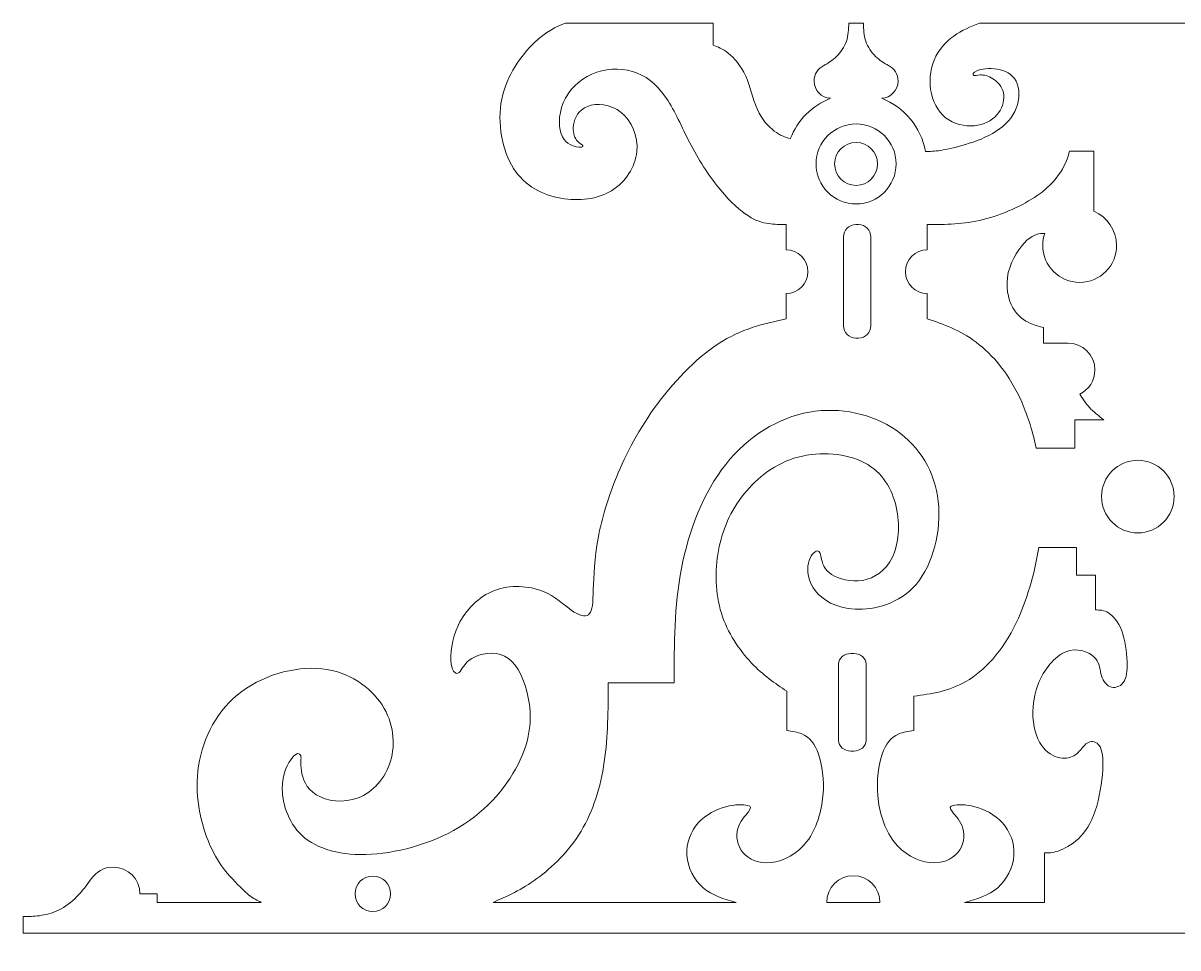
# Model space of a CAD drawing. Header units: millimetres. Extents: x -77 to 114, y -14 to 198.
# Drawn here: x -66.7 to -9.1, y 151.8 to 197.9 of the extents above; entities that cross this region are included whole.
import ezdxf

# ---------------------------------------------------------------- set-up
doc = ezdxf.new("R2010")
doc.units = ezdxf.units.MM
doc.header["$MEASUREMENT"] = 0
doc.layers.add('Default', color=7, linetype='Continuous')

msp = doc.modelspace()

# ---------------------------------------------------------------- linework, layer by layer
at = {"layer": 'Default', "lineweight": 9}
for centre, major_axis, ratio in [((-25.158, 190.88), (1.995, 0), 0.99995), ((-25.158, 190.88), (1.071, 0), 0.999907), ((-11.12, 174.293), (0, 1.81), 1), ((-49.242, 154.491), (0, 0.887), 1)]:
    msp.add_ellipse(centre, major_axis=major_axis, ratio=ratio, dxfattribs=at)
for points, knots in [([(-66.669, 152.534), (-66.669, 152.534), (-7.814, 152.534), (-7.814, 152.534), (-7.814, 152.534), (-7.814, 152.534), (-7.814, 197.899), (-7.814, 197.899), (-7.814, 197.899), (-7.814, 197.899), (-19.003, 197.899), (-19.003, 197.899)], [0, 0, 0, 0, 0.25, 0.25, 0.25, 0.25, 0.5, 0.5, 0.5, 0.5, 1, 1, 1, 1]), ([(-39.64, 197.899), (-40.12, 197.702), (-40.6, 197.505), (-41.213, 196.905), (-41.213, 196.905), (-41.826, 196.305), (-42.571, 195.301), (-42.814, 194.113), (-42.814, 194.113), (-43.057, 192.924), (-42.799, 191.551), (-42.226, 190.652), (-42.226, 190.652), (-41.653, 189.753), (-40.767, 189.328), (-39.865, 189.168), (-39.865, 189.168), (-38.963, 189.008), (-38.045, 189.113), (-37.344, 189.544), (-37.344, 189.544), (-36.642, 189.975), (-36.155, 190.732), (-36.081, 191.496), (-36.081, 191.496), (-36.007, 192.259), (-36.346, 193.029), (-36.866, 193.445), (-36.866, 193.445), (-37.386, 193.86), (-38.089, 193.922), (-38.538, 193.749), (-38.538, 193.749), (-38.987, 193.577), (-39.184, 193.171), (-39.24, 192.835), (-39.24, 192.835), (-39.295, 192.5), (-39.209, 192.235), (-39.083, 192.068), (-39.083, 192.068), (-38.956, 191.902), (-38.79, 191.834), (-38.769, 191.779), (-38.769, 191.779), (-38.747, 191.724), (-38.87, 191.681), (-39.11, 191.733), (-39.11, 191.733), (-39.351, 191.785), (-39.708, 191.933), (-39.862, 192.376), (-39.862, 192.376), (-40.016, 192.82), (-39.966, 193.558), (-39.646, 194.159), (-39.646, 194.159), (-39.326, 194.759), (-38.735, 195.221), (-38.076, 195.446), (-38.076, 195.446), (-37.417, 195.67), (-36.691, 195.658), (-36.072, 195.409), (-36.072, 195.409), (-35.453, 195.159), (-34.942, 194.673), (-34.526, 194.027), (-34.526, 194.027), (-34.111, 193.38), (-33.79, 192.573), (-33.366, 191.773), (-33.366, 191.773), (-32.941, 190.973), (-32.411, 190.178), (-31.907, 189.569), (-31.907, 189.569), (-31.402, 188.959), (-30.921, 188.534), (-30.527, 188.283), (-30.527, 188.283), (-30.133, 188.031), (-29.825, 187.952), (-29.526, 187.909), (-29.526, 187.909), (-29.228, 187.866), (-28.939, 187.858), (-28.65, 187.851)], [0, 0, 0, 0, 0.043478, 0.043478, 0.043478, 0.043478, 0.086957, 0.086957, 0.086957, 0.086957, 0.130435, 0.130435, 0.130435, 0.130435, 0.173913, 0.173913, 0.173913, 0.173913, 0.217391, 0.217391, 0.217391, 0.217391, 0.26087, 0.26087, 0.26087, 0.26087, 0.304348, 0.304348, 0.304348, 0.304348, 0.347826, 0.347826, 0.347826, 0.347826, 0.391304, 0.391304, 0.391304, 0.391304, 0.434783, 0.434783, 0.434783, 0.434783, 0.478261, 0.478261, 0.478261, 0.478261, 0.521739, 0.521739, 0.521739, 0.521739, 0.565217, 0.565217, 0.565217, 0.565217, 0.608696, 0.608696, 0.608696, 0.608696, 0.652174, 0.652174, 0.652174, 0.652174, 0.695652, 0.695652, 0.695652, 0.695652, 0.73913, 0.73913, 0.73913, 0.73913, 0.782609, 0.782609, 0.782609, 0.782609, 0.826087, 0.826087, 0.826087, 0.826087, 0.869565, 0.869565, 0.869565, 0.869565, 0.913043, 0.913043, 0.913043, 0.913043, 1, 1, 1, 1]), ([(-26.771, 195.779), (-26.551, 195.907), (-26.33, 196.035), (-26.128, 196.234), (-26.128, 196.234), (-25.925, 196.433), (-25.74, 196.704), (-25.643, 196.994), (-25.643, 196.994), (-25.545, 197.283), (-25.534, 197.591), (-25.523, 197.899)], [0, 0, 0, 0, 0.25, 0.25, 0.25, 0.25, 0.5, 0.5, 0.5, 0.5, 1, 1, 1, 1]), ([(-23.545, 195.779), (-23.765, 195.907), (-23.986, 196.035), (-24.188, 196.234), (-24.188, 196.234), (-24.391, 196.433), (-24.575, 196.704), (-24.673, 196.994), (-24.673, 196.994), (-24.771, 197.283), (-24.782, 197.591), (-24.792, 197.899)], [0, 0, 0, 0, 0.25, 0.25, 0.25, 0.25, 0.5, 0.5, 0.5, 0.5, 1, 1, 1, 1]), ([(-19.003, 197.899), (-19.447, 197.722), (-19.89, 197.544), (-20.293, 197.255), (-20.293, 197.255), (-20.697, 196.966), (-21.06, 196.566), (-21.269, 196.058), (-21.269, 196.058), (-21.478, 195.55), (-21.534, 194.934), (-21.408, 194.383), (-21.408, 194.383), (-21.282, 193.832), (-20.974, 193.345), (-20.54, 193.069), (-20.54, 193.069), (-20.106, 192.792), (-19.545, 192.724), (-19.09, 192.807), (-19.09, 192.807), (-18.634, 192.89), (-18.283, 193.124), (-18.062, 193.429), (-18.062, 193.429), (-17.84, 193.734), (-17.747, 194.109), (-17.815, 194.42), (-17.815, 194.42), (-17.883, 194.731), (-18.111, 194.977), (-18.342, 195.125), (-18.342, 195.125), (-18.573, 195.273), (-18.807, 195.322), (-18.976, 195.319), (-18.976, 195.319), (-19.145, 195.316), (-19.25, 195.26), (-19.302, 195.291), (-19.302, 195.291), (-19.355, 195.322), (-19.355, 195.439), (-19.145, 195.525), (-19.145, 195.525), (-18.936, 195.611), (-18.517, 195.667), (-18.126, 195.606), (-18.126, 195.606), (-17.735, 195.544), (-17.372, 195.365), (-17.187, 195.008), (-17.187, 195.008), (-17.002, 194.651), (-16.996, 194.115), (-17.175, 193.654), (-17.175, 193.654), (-17.353, 193.192), (-17.717, 192.804), (-18.181, 192.505), (-18.181, 192.505), (-18.646, 192.207), (-19.213, 191.997), (-19.705, 191.846), (-19.705, 191.846), (-20.198, 191.696), (-20.617, 191.603), (-20.937, 191.555), (-20.937, 191.555), (-21.258, 191.507), (-21.48, 191.502), (-21.703, 191.498)], [0, 0, 0, 0, 0.052632, 0.052632, 0.052632, 0.052632, 0.105263, 0.105263, 0.105263, 0.105263, 0.157895, 0.157895, 0.157895, 0.157895, 0.210526, 0.210526, 0.210526, 0.210526, 0.263158, 0.263158, 0.263158, 0.263158, 0.315789, 0.315789, 0.315789, 0.315789, 0.368421, 0.368421, 0.368421, 0.368421, 0.421053, 0.421053, 0.421053, 0.421053, 0.473684, 0.473684, 0.473684, 0.473684, 0.526316, 0.526316, 0.526316, 0.526316, 0.578947, 0.578947, 0.578947, 0.578947, 0.631579, 0.631579, 0.631579, 0.631579, 0.684211, 0.684211, 0.684211, 0.684211, 0.736842, 0.736842, 0.736842, 0.736842, 0.789474, 0.789474, 0.789474, 0.789474, 0.842105, 0.842105, 0.842105, 0.842105, 0.894737, 0.894737, 0.894737, 0.894737, 1, 1, 1, 1]), ([(-32.285, 196.794), (-32.051, 196.714), (-31.817, 196.633), (-31.527, 196.4), (-31.527, 196.4), (-31.238, 196.166), (-30.893, 195.778), (-30.659, 195.261), (-30.659, 195.261), (-30.425, 194.743), (-30.302, 194.097), (-30.077, 193.595), (-30.077, 193.595), (-29.853, 193.093), (-29.526, 192.736), (-29.236, 192.516), (-29.236, 192.516), (-28.946, 192.296), (-28.693, 192.212), (-28.439, 192.129)], [0, 0, 0, 0, 0.166667, 0.166667, 0.166667, 0.166667, 0.333333, 0.333333, 0.333333, 0.333333, 0.5, 0.5, 0.5, 0.5, 0.666667, 0.666667, 0.666667, 0.666667, 1, 1, 1, 1]), ([(-26.771, 195.779), (-27.055, 195.639), (-27.251, 195.347), (-27.251, 195.008), (-27.251, 195.008), (-27.251, 194.548), (-26.89, 194.173), (-26.436, 194.15)], [0, 0, 0, 0, 0.333333, 0.333333, 0.333333, 0.333333, 1, 1, 1, 1]), ([(-23.545, 195.779), (-23.261, 195.639), (-23.065, 195.347), (-23.065, 195.008), (-23.065, 195.008), (-23.065, 194.548), (-23.427, 194.173), (-23.881, 194.15)], [0, 0, 0, 0, 0.333333, 0.333333, 0.333333, 0.333333, 1, 1, 1, 1]), ([(-21.612, 187.851), (-20.704, 187.858), (-19.796, 187.865), (-18.828, 188.106), (-18.828, 188.106), (-17.859, 188.346), (-16.831, 188.821), (-16.138, 189.298), (-16.138, 189.298), (-15.446, 189.775), (-15.088, 190.255), (-14.876, 190.625), (-14.876, 190.625), (-14.664, 190.994), (-14.596, 191.253), (-14.528, 191.511)], [0, 0, 0, 0, 0.2, 0.2, 0.2, 0.2, 0.4, 0.4, 0.4, 0.4, 0.6, 0.6, 0.6, 0.6, 1, 1, 1, 1]), ([(-14.528, 191.511), (-14.528, 191.511), (-13.309, 191.511), (-13.309, 191.511), (-13.309, 191.511), (-13.309, 191.511), (-13.309, 188.517), (-13.309, 188.517)], [0, 0, 0, 0, 0.333333, 0.333333, 0.333333, 0.333333, 1, 1, 1, 1]), ([(-13.309, 188.517), (-12.642, 188.24), (-12.174, 187.582), (-12.174, 186.815), (-12.174, 186.815), (-12.174, 185.798), (-12.998, 184.973), (-14.016, 184.973), (-14.016, 184.973), (-15.033, 184.973), (-15.858, 185.798), (-15.858, 186.815), (-15.858, 186.815), (-15.858, 187.025), (-15.823, 187.227), (-15.758, 187.415)], [0, 0, 0, 0, 0.2, 0.2, 0.2, 0.2, 0.4, 0.4, 0.4, 0.4, 0.6, 0.6, 0.6, 0.6, 1, 1, 1, 1]), ([(-25.172, 187.851), (-25.172, 187.851), (-25.034, 187.851), (-25.034, 187.851), (-25.034, 187.851), (-24.696, 187.851), (-24.42, 187.575), (-24.42, 187.237), (-24.42, 187.237), (-24.42, 187.237), (-24.42, 182.813), (-24.42, 182.813), (-24.42, 182.813), (-24.42, 182.474), (-24.696, 182.199), (-25.034, 182.199), (-25.034, 182.199), (-25.034, 182.199), (-25.172, 182.199), (-25.172, 182.199), (-25.172, 182.199), (-25.511, 182.199), (-25.787, 182.474), (-25.787, 182.813), (-25.787, 182.813), (-25.787, 182.813), (-25.787, 187.237), (-25.787, 187.237), (-25.787, 187.237), (-25.787, 187.575), (-25.511, 187.851), (-25.172, 187.851)], [0, 0, 0, 0, 0.111111, 0.111111, 0.111111, 0.111111, 0.222222, 0.222222, 0.222222, 0.222222, 0.333333, 0.333333, 0.333333, 0.333333, 0.444444, 0.444444, 0.444444, 0.444444, 0.555556, 0.555556, 0.555556, 0.555556, 0.666667, 0.666667, 0.666667, 0.666667, 0.777778, 0.777778, 0.777778, 0.777778, 1, 1, 1, 1]), ([(-15.758, 187.415), (-16.026, 187.41), (-16.3, 187.378), (-16.626, 187.088), (-16.626, 187.088), (-16.991, 186.764), (-17.422, 186.118), (-17.573, 185.462), (-17.573, 185.462), (-17.724, 184.806), (-17.595, 184.141), (-17.351, 183.704), (-17.351, 183.704), (-17.108, 183.267), (-16.751, 183.057), (-16.471, 182.931), (-16.471, 182.931), (-16.208, 182.813), (-16.012, 182.767), (-15.821, 182.727)], [0, 0, 0, 0, 0.166667, 0.166667, 0.166667, 0.166667, 0.333333, 0.333333, 0.333333, 0.333333, 0.5, 0.5, 0.5, 0.5, 0.666667, 0.666667, 0.666667, 0.666667, 1, 1, 1, 1]), ([(-28.65, 186.595), (-28.048, 186.595), (-27.56, 186.107), (-27.56, 185.505), (-27.56, 185.505), (-27.56, 184.903), (-28.048, 184.415), (-28.65, 184.415)], [0, 0, 0, 0, 0.333333, 0.333333, 0.333333, 0.333333, 1, 1, 1, 1]), ([(-21.612, 184.415), (-22.214, 184.415), (-22.702, 184.903), (-22.702, 185.505), (-22.702, 185.505), (-22.702, 186.107), (-22.214, 186.595), (-21.612, 186.595)], [0, 0, 0, 0, 0.333333, 0.333333, 0.333333, 0.333333, 1, 1, 1, 1]), ([(-28.65, 183.159), (-29.769, 182.907), (-30.888, 182.655), (-32.026, 181.913), (-32.026, 181.913), (-33.164, 181.171), (-34.322, 179.94), (-35.215, 178.696), (-35.215, 178.696), (-36.108, 177.452), (-36.736, 176.196), (-37.191, 175.039), (-37.191, 175.039), (-37.647, 173.881), (-37.93, 172.822), (-38.078, 171.856), (-38.078, 171.856), (-38.225, 170.889), (-38.238, 170.015), (-38.263, 169.424), (-38.263, 169.424), (-38.287, 168.833), (-38.324, 168.525), (-38.496, 168.407), (-38.496, 168.407), (-38.669, 168.29), (-38.977, 168.365), (-39.34, 168.623), (-39.34, 168.623), (-39.703, 168.882), (-40.122, 169.325), (-40.793, 169.583), (-40.793, 169.583), (-41.464, 169.842), (-42.388, 169.916), (-43.176, 169.615), (-43.176, 169.615), (-43.964, 169.313), (-44.617, 168.635), (-44.974, 167.909), (-44.974, 167.909), (-45.331, 167.182), (-45.393, 166.407), (-45.331, 165.963), (-45.331, 165.963), (-45.27, 165.52), (-45.084, 165.409), (-44.943, 165.526), (-44.943, 165.526), (-44.801, 165.643), (-44.703, 165.988), (-44.303, 166.228), (-44.303, 166.228), (-43.903, 166.468), (-43.2, 166.604), (-42.671, 166.339), (-42.671, 166.339), (-42.142, 166.074), (-41.784, 165.409), (-41.569, 164.584), (-41.569, 164.584), (-41.354, 163.759), (-41.279, 162.774), (-41.71, 161.61), (-41.71, 161.61), (-42.141, 160.447), (-43.077, 159.104), (-44.419, 158.15), (-44.419, 158.15), (-45.762, 157.196), (-47.511, 156.629), (-49.025, 156.487), (-49.025, 156.487), (-50.54, 156.346), (-51.82, 156.629), (-52.621, 157.275), (-52.621, 157.275), (-53.421, 157.922), (-53.742, 158.932), (-53.754, 159.707), (-53.754, 159.707), (-53.766, 160.483), (-53.471, 161.025), (-53.249, 161.284), (-53.249, 161.284), (-53.027, 161.542), (-52.879, 161.518), (-52.836, 161.382), (-52.836, 161.382), (-52.793, 161.247), (-52.855, 161.001), (-52.8, 160.625), (-52.8, 160.625), (-52.744, 160.249), (-52.572, 159.745), (-52.061, 159.431), (-52.061, 159.431), (-51.55, 159.117), (-50.7, 158.993), (-49.967, 159.277), (-49.967, 159.277), (-49.235, 159.56), (-48.619, 160.249), (-48.36, 161.111), (-48.36, 161.111), (-48.101, 161.973), (-48.2, 163.008), (-48.779, 163.907), (-48.779, 163.907), (-49.357, 164.806), (-50.417, 165.569), (-51.784, 165.711), (-51.784, 165.711), (-53.151, 165.853), (-54.825, 165.372), (-55.989, 164.412), (-55.989, 164.412), (-57.152, 163.451), (-57.805, 162.01), (-57.959, 160.619), (-57.959, 160.619), (-58.113, 159.227), (-57.768, 157.885), (-57.381, 156.974), (-57.381, 156.974), (-56.993, 156.063), (-56.561, 155.582), (-56.222, 155.218), (-56.222, 155.218), (-55.882, 154.854), (-55.634, 154.606), (-55.412, 154.434), (-55.412, 154.434), (-55.191, 154.261), (-54.996, 154.164), (-54.801, 154.068)], [0, 0, 0, 0, 0.028571, 0.028571, 0.028571, 0.028571, 0.057143, 0.057143, 0.057143, 0.057143, 0.085714, 0.085714, 0.085714, 0.085714, 0.114286, 0.114286, 0.114286, 0.114286, 0.142857, 0.142857, 0.142857, 0.142857, 0.171429, 0.171429, 0.171429, 0.171429, 0.2, 0.2, 0.2, 0.2, 0.228571, 0.228571, 0.228571, 0.228571, 0.257143, 0.257143, 0.257143, 0.257143, 0.285714, 0.285714, 0.285714, 0.285714, 0.314286, 0.314286, 0.314286, 0.314286, 0.342857, 0.342857, 0.342857, 0.342857, 0.371429, 0.371429, 0.371429, 0.371429, 0.4, 0.4, 0.4, 0.4, 0.428571, 0.428571, 0.428571, 0.428571, 0.457143, 0.457143, 0.457143, 0.457143, 0.485714, 0.485714, 0.485714, 0.485714, 0.514286, 0.514286, 0.514286, 0.514286, 0.542857, 0.542857, 0.542857, 0.542857, 0.571429, 0.571429, 0.571429, 0.571429, 0.6, 0.6, 0.6, 0.6, 0.628571, 0.628571, 0.628571, 0.628571, 0.657143, 0.657143, 0.657143, 0.657143, 0.685714, 0.685714, 0.685714, 0.685714, 0.714286, 0.714286, 0.714286, 0.714286, 0.742857, 0.742857, 0.742857, 0.742857, 0.771429, 0.771429, 0.771429, 0.771429, 0.8, 0.8, 0.8, 0.8, 0.828571, 0.828571, 0.828571, 0.828571, 0.857143, 0.857143, 0.857143, 0.857143, 0.885714, 0.885714, 0.885714, 0.885714, 0.914286, 0.914286, 0.914286, 0.914286, 0.942857, 0.942857, 0.942857, 0.942857, 1, 1, 1, 1]), ([(-16.178, 176.708), (-16.353, 177.534), (-16.597, 178.299), (-16.885, 178.961), (-16.885, 178.961), (-17.512, 180.408), (-18.35, 181.369), (-19.173, 181.987), (-19.173, 181.987), (-19.996, 182.605), (-20.804, 182.882), (-21.612, 183.159)], [0, 0, 0, 0, 0.25, 0.25, 0.25, 0.25, 0.5, 0.5, 0.5, 0.5, 1, 1, 1, 1]), ([(-14.006, 179.403), (-13.562, 179.622), (-13.257, 180.079), (-13.257, 180.607), (-13.257, 180.607), (-13.257, 181.349), (-13.857, 181.95), (-14.626, 181.949)], [0, 0, 0, 0, 0.333333, 0.333333, 0.333333, 0.333333, 1, 1, 1, 1]), ([(-14.006, 179.403), (-13.867, 179.178), (-13.728, 178.952), (-13.53, 178.739), (-13.53, 178.739), (-13.331, 178.525), (-13.072, 178.322), (-12.814, 178.12)], [0, 0, 0, 0, 0.333333, 0.333333, 0.333333, 0.333333, 1, 1, 1, 1]), ([(-34.223, 165.003), (-34.223, 166.912), (-34.223, 168.82), (-33.86, 170.717), (-33.86, 170.717), (-33.497, 172.613), (-32.77, 174.497), (-31.656, 175.901), (-31.656, 175.901), (-30.542, 177.305), (-29.039, 178.228), (-27.487, 178.505), (-27.487, 178.505), (-25.936, 178.782), (-24.335, 178.413), (-23.159, 177.6), (-23.159, 177.6), (-21.983, 176.788), (-21.232, 175.531), (-21.065, 174.066), (-21.065, 174.066), (-20.899, 172.601), (-21.318, 170.926), (-22.155, 169.935), (-22.155, 169.935), (-22.993, 168.943), (-24.249, 168.635), (-25.209, 168.685), (-25.209, 168.685), (-26.17, 168.734), (-26.835, 169.141), (-27.198, 169.608), (-27.198, 169.608), (-27.561, 170.076), (-27.623, 170.606), (-27.537, 170.981), (-27.537, 170.981), (-27.451, 171.357), (-27.217, 171.579), (-27.087, 171.591), (-27.087, 171.591), (-26.958, 171.604), (-26.933, 171.406), (-26.878, 171.166), (-26.878, 171.166), (-26.822, 170.926), (-26.736, 170.643), (-26.385, 170.415), (-26.385, 170.415), (-26.034, 170.187), (-25.418, 170.015), (-24.828, 170.119), (-24.828, 170.119), (-24.237, 170.224), (-23.67, 170.606), (-23.35, 171.271), (-23.35, 171.271), (-23.03, 171.936), (-22.956, 172.884), (-23.159, 173.777), (-23.159, 173.777), (-23.362, 174.669), (-23.843, 175.507), (-24.735, 175.981), (-24.735, 175.981), (-25.628, 176.455), (-26.933, 176.566), (-28.048, 176.264), (-28.048, 176.264), (-29.162, 175.963), (-30.086, 175.248), (-30.751, 174.417), (-30.751, 174.417), (-31.416, 173.586), (-31.822, 172.638), (-32.013, 171.609), (-32.013, 171.609), (-32.204, 170.581), (-32.179, 169.473), (-31.871, 168.488), (-31.871, 168.488), (-31.564, 167.503), (-30.972, 166.64), (-30.381, 166.013), (-30.381, 166.013), (-29.79, 165.385), (-29.199, 164.99), (-28.608, 164.596)], [0, 0, 0, 0, 0.043478, 0.043478, 0.043478, 0.043478, 0.086957, 0.086957, 0.086957, 0.086957, 0.130435, 0.130435, 0.130435, 0.130435, 0.173913, 0.173913, 0.173913, 0.173913, 0.217391, 0.217391, 0.217391, 0.217391, 0.26087, 0.26087, 0.26087, 0.26087, 0.304348, 0.304348, 0.304348, 0.304348, 0.347826, 0.347826, 0.347826, 0.347826, 0.391304, 0.391304, 0.391304, 0.391304, 0.434783, 0.434783, 0.434783, 0.434783, 0.478261, 0.478261, 0.478261, 0.478261, 0.521739, 0.521739, 0.521739, 0.521739, 0.565217, 0.565217, 0.565217, 0.565217, 0.608696, 0.608696, 0.608696, 0.608696, 0.652174, 0.652174, 0.652174, 0.652174, 0.695652, 0.695652, 0.695652, 0.695652, 0.73913, 0.73913, 0.73913, 0.73913, 0.782609, 0.782609, 0.782609, 0.782609, 0.826087, 0.826087, 0.826087, 0.826087, 0.869565, 0.869565, 0.869565, 0.869565, 0.913043, 0.913043, 0.913043, 0.913043, 1, 1, 1, 1]), ([(-16.178, 176.708), (-16.178, 176.708), (-14.251, 176.708), (-14.251, 176.708), (-14.251, 176.708), (-14.251, 176.708), (-14.251, 178.12), (-14.251, 178.12)], [0, 0, 0, 0, 0.333333, 0.333333, 0.333333, 0.333333, 1, 1, 1, 1]), ([(-22.278, 164.346), (-21.408, 164.456), (-20.539, 164.59), (-19.686, 165.08), (-19.686, 165.08), (-18.769, 165.606), (-17.87, 166.542), (-17.162, 168.038), (-17.162, 168.038), (-16.67, 169.078), (-16.269, 170.389), (-16.055, 171.762)], [0, 0, 0, 0, 0.25, 0.25, 0.25, 0.25, 0.5, 0.5, 0.5, 0.5, 1, 1, 1, 1]), ([(-16.055, 171.762), (-16.055, 171.762), (-14.178, 171.762), (-14.178, 171.762), (-14.178, 171.762), (-14.178, 171.762), (-14.178, 170.38), (-14.178, 170.38), (-14.178, 170.38), (-14.178, 170.38), (-13.236, 170.38), (-13.236, 170.38), (-13.236, 170.38), (-13.236, 170.38), (-13.236, 168.644), (-13.236, 168.644)], [0, 0, 0, 0, 0.2, 0.2, 0.2, 0.2, 0.4, 0.4, 0.4, 0.4, 0.6, 0.6, 0.6, 0.6, 1, 1, 1, 1]), ([(-13.236, 168.644), (-13.026, 168.644), (-12.817, 168.644), (-12.583, 168.496), (-12.583, 168.496), (-12.349, 168.348), (-12.09, 168.053), (-11.921, 167.606), (-11.921, 167.606), (-11.752, 167.16), (-11.671, 166.562), (-11.653, 166.082), (-11.653, 166.082), (-11.635, 165.602), (-11.678, 165.239), (-11.844, 165.02), (-11.844, 165.02), (-12.01, 164.802), (-12.3, 164.728), (-12.518, 164.823), (-12.518, 164.823), (-12.737, 164.919), (-12.885, 165.183), (-12.955, 165.466), (-12.955, 165.466), (-13.026, 165.75), (-13.02, 166.052), (-13.303, 166.31), (-13.303, 166.31), (-13.586, 166.569), (-14.159, 166.784), (-14.713, 166.56), (-14.713, 166.56), (-15.267, 166.335), (-15.803, 165.67), (-16.086, 164.943), (-16.086, 164.943), (-16.37, 164.217), (-16.4, 163.428), (-16.286, 162.825), (-16.286, 162.825), (-16.172, 162.222), (-15.914, 161.803), (-15.609, 161.554), (-15.609, 161.554), (-15.305, 161.304), (-14.953, 161.224), (-14.676, 161.255), (-14.676, 161.255), (-14.399, 161.286), (-14.196, 161.428), (-14.036, 161.597), (-14.036, 161.597), (-13.876, 161.766), (-13.759, 161.963), (-13.584, 162.043), (-13.584, 162.043), (-13.408, 162.123), (-13.174, 162.086), (-13.029, 161.871), (-13.029, 161.871), (-12.885, 161.655), (-12.829, 161.261), (-12.866, 160.661), (-12.866, 160.661), (-12.903, 160.061), (-13.032, 159.254), (-13.241, 158.629), (-13.241, 158.629), (-13.451, 158.004), (-13.74, 157.561), (-14.079, 157.241), (-14.079, 157.241), (-14.418, 156.921), (-14.806, 156.723), (-15.095, 156.627), (-15.095, 156.627), (-15.384, 156.53), (-15.574, 156.534), (-15.764, 156.538)], [0, 0, 0, 0, 0.047619, 0.047619, 0.047619, 0.047619, 0.095238, 0.095238, 0.095238, 0.095238, 0.142857, 0.142857, 0.142857, 0.142857, 0.190476, 0.190476, 0.190476, 0.190476, 0.238095, 0.238095, 0.238095, 0.238095, 0.285714, 0.285714, 0.285714, 0.285714, 0.333333, 0.333333, 0.333333, 0.333333, 0.380952, 0.380952, 0.380952, 0.380952, 0.428571, 0.428571, 0.428571, 0.428571, 0.47619, 0.47619, 0.47619, 0.47619, 0.52381, 0.52381, 0.52381, 0.52381, 0.571429, 0.571429, 0.571429, 0.571429, 0.619048, 0.619048, 0.619048, 0.619048, 0.666667, 0.666667, 0.666667, 0.666667, 0.714286, 0.714286, 0.714286, 0.714286, 0.761905, 0.761905, 0.761905, 0.761905, 0.809524, 0.809524, 0.809524, 0.809524, 0.857143, 0.857143, 0.857143, 0.857143, 0.904762, 0.904762, 0.904762, 0.904762, 1, 1, 1, 1]), ([(-25.413, 166.474), (-25.413, 166.474), (-25.275, 166.474), (-25.275, 166.474), (-25.275, 166.474), (-24.936, 166.474), (-24.661, 166.236), (-24.661, 165.945), (-24.661, 165.945), (-24.661, 165.945), (-24.661, 162.135), (-24.661, 162.135), (-24.661, 162.135), (-24.661, 161.844), (-24.936, 161.606), (-25.275, 161.606), (-25.275, 161.606), (-25.275, 161.606), (-25.413, 161.606), (-25.413, 161.606), (-25.413, 161.606), (-25.751, 161.606), (-26.027, 161.844), (-26.027, 162.135), (-26.027, 162.135), (-26.027, 162.135), (-26.027, 165.945), (-26.027, 165.945), (-26.027, 165.945), (-26.027, 166.236), (-25.751, 166.474), (-25.413, 166.474)], [0, 0, 0, 0, 0.111111, 0.111111, 0.111111, 0.111111, 0.222222, 0.222222, 0.222222, 0.222222, 0.333333, 0.333333, 0.333333, 0.333333, 0.444444, 0.444444, 0.444444, 0.444444, 0.555556, 0.555556, 0.555556, 0.555556, 0.666667, 0.666667, 0.666667, 0.666667, 0.777778, 0.777778, 0.777778, 0.777778, 1, 1, 1, 1]), ([(-37.511, 165.003), (-37.515, 163.671), (-37.519, 162.339), (-37.706, 161.077), (-37.706, 161.077), (-37.893, 159.814), (-38.262, 158.619), (-38.862, 157.618), (-38.862, 157.618), (-39.462, 156.618), (-40.294, 155.811), (-41.063, 155.252), (-41.063, 155.252), (-41.833, 154.692), (-42.542, 154.38), (-43.249, 154.068)], [0, 0, 0, 0, 0.2, 0.2, 0.2, 0.2, 0.4, 0.4, 0.4, 0.4, 0.6, 0.6, 0.6, 0.6, 1, 1, 1, 1]), ([(-31.132, 154.068), (-31.73, 154.235), (-32.328, 154.402), (-32.784, 154.796), (-32.784, 154.796), (-33.24, 155.191), (-33.554, 155.812), (-33.594, 156.416), (-33.594, 156.416), (-33.634, 157.019), (-33.4, 157.604), (-33.021, 158.026), (-33.021, 158.026), (-32.643, 158.448), (-32.119, 158.706), (-31.652, 158.833), (-31.652, 158.833), (-31.184, 158.959), (-30.771, 158.953), (-30.571, 158.903), (-30.571, 158.903), (-30.371, 158.854), (-30.383, 158.762), (-30.528, 158.577), (-30.528, 158.577), (-30.672, 158.392), (-30.95, 158.115), (-31.054, 157.743), (-31.054, 157.743), (-31.159, 157.37), (-31.091, 156.902), (-30.798, 156.554), (-30.798, 156.554), (-30.506, 156.207), (-29.989, 155.979), (-29.383, 156.05), (-29.383, 156.05), (-28.776, 156.12), (-28.08, 156.49), (-27.606, 157.105), (-27.606, 157.105), (-27.132, 157.721), (-26.879, 158.583), (-26.809, 159.384), (-26.809, 159.384), (-26.738, 160.184), (-26.849, 160.923), (-27.027, 161.449), (-27.027, 161.449), (-27.206, 161.976), (-27.452, 162.29), (-27.859, 162.462), (-27.859, 162.462), (-28.072, 162.553), (-28.33, 162.605), (-28.608, 162.637)], [0, 0, 0, 0, 0.066667, 0.066667, 0.066667, 0.066667, 0.133333, 0.133333, 0.133333, 0.133333, 0.2, 0.2, 0.2, 0.2, 0.266667, 0.266667, 0.266667, 0.266667, 0.333333, 0.333333, 0.333333, 0.333333, 0.4, 0.4, 0.4, 0.4, 0.466667, 0.466667, 0.466667, 0.466667, 0.533333, 0.533333, 0.533333, 0.533333, 0.6, 0.6, 0.6, 0.6, 0.666667, 0.666667, 0.666667, 0.666667, 0.733333, 0.733333, 0.733333, 0.733333, 0.8, 0.8, 0.8, 0.8, 0.866667, 0.866667, 0.866667, 0.866667, 1, 1, 1, 1]), ([(-19.754, 154.068), (-19.156, 154.235), (-18.558, 154.402), (-18.102, 154.796), (-18.102, 154.796), (-17.646, 155.191), (-17.332, 155.812), (-17.292, 156.416), (-17.292, 156.416), (-17.252, 157.019), (-17.486, 157.604), (-17.864, 158.026), (-17.864, 158.026), (-18.243, 158.448), (-18.766, 158.706), (-19.234, 158.833), (-19.234, 158.833), (-19.702, 158.959), (-20.115, 158.953), (-20.315, 158.903), (-20.315, 158.903), (-20.515, 158.854), (-20.503, 158.762), (-20.358, 158.577), (-20.358, 158.577), (-20.213, 158.392), (-19.936, 158.115), (-19.831, 157.743), (-19.831, 157.743), (-19.727, 157.37), (-19.795, 156.902), (-20.087, 156.554), (-20.087, 156.554), (-20.38, 156.207), (-20.897, 155.979), (-21.503, 156.05), (-21.503, 156.05), (-22.11, 156.12), (-22.806, 156.49), (-23.28, 157.105), (-23.28, 157.105), (-23.754, 157.721), (-24.006, 158.583), (-24.077, 159.384), (-24.077, 159.384), (-24.148, 160.184), (-24.037, 160.923), (-23.859, 161.449), (-23.859, 161.449), (-23.68, 161.976), (-23.434, 162.29), (-23.027, 162.462), (-23.027, 162.462), (-22.814, 162.553), (-22.556, 162.605), (-22.278, 162.637)], [0, 0, 0, 0, 0.066667, 0.066667, 0.066667, 0.066667, 0.133333, 0.133333, 0.133333, 0.133333, 0.2, 0.2, 0.2, 0.2, 0.266667, 0.266667, 0.266667, 0.266667, 0.333333, 0.333333, 0.333333, 0.333333, 0.4, 0.4, 0.4, 0.4, 0.466667, 0.466667, 0.466667, 0.466667, 0.533333, 0.533333, 0.533333, 0.533333, 0.6, 0.6, 0.6, 0.6, 0.666667, 0.666667, 0.666667, 0.666667, 0.733333, 0.733333, 0.733333, 0.733333, 0.8, 0.8, 0.8, 0.8, 0.866667, 0.866667, 0.866667, 0.866667, 1, 1, 1, 1]), ([(-19.754, 154.068), (-19.754, 154.068), (-15.764, 154.068), (-15.764, 154.068), (-15.764, 154.068), (-15.764, 154.068), (-15.764, 156.538), (-15.764, 156.538)], [0, 0, 0, 0, 0.333333, 0.333333, 0.333333, 0.333333, 1, 1, 1, 1]), ([(-60.845, 154.493), (-60.845, 155.228), (-61.441, 155.823), (-62.175, 155.823), (-62.175, 155.823), (-62.633, 155.823), (-63.038, 155.591), (-63.277, 155.238)], [0, 0, 0, 0, 0.333333, 0.333333, 0.333333, 0.333333, 1, 1, 1, 1]), ([(-23.97, 154.068), (-23.97, 154.799), (-24.563, 155.392), (-25.295, 155.392), (-25.295, 155.392), (-26.027, 155.392), (-26.62, 154.799), (-26.62, 154.068)], [0, 0, 0, 0, 0.333333, 0.333333, 0.333333, 0.333333, 1, 1, 1, 1]), ([(-66.669, 153.356), (-66.404, 153.36), (-66.139, 153.363), (-65.844, 153.404), (-65.844, 153.404), (-65.548, 153.446), (-65.222, 153.526), (-64.899, 153.684), (-64.899, 153.684), (-64.576, 153.843), (-64.255, 154.08), (-63.985, 154.352), (-63.985, 154.352), (-63.716, 154.624), (-63.496, 154.931), (-63.277, 155.238)], [0, 0, 0, 0, 0.2, 0.2, 0.2, 0.2, 0.4, 0.4, 0.4, 0.4, 0.6, 0.6, 0.6, 0.6, 1, 1, 1, 1]), ([(1.513, 154.167), (1.513, 154.167), (1.513, 151.913), (1.513, 151.913), (1.513, 151.913), (0.934, 151.889), (0.355, 151.864), (-0.692, 151.464), (-0.692, 151.464), (-1.739, 151.063), (-3.253, 150.288), (-4.528, 149.309), (-4.528, 149.309), (-5.802, 148.33), (-6.837, 147.148), (-7.797, 145.676), (-7.797, 145.676), (-8.757, 144.205), (-9.644, 142.444), (-10.482, 140.861), (-10.482, 140.861), (-11.319, 139.279), (-12.107, 137.875), (-13.067, 136.797), (-13.067, 136.797), (-14.028, 135.72), (-15.161, 134.969), (-16.155, 134.526), (-16.155, 134.526), (-16.393, 134.42), (-16.623, 134.331), (-16.85, 134.258), (-16.85, 134.258), (-16.85, 134.258), (-16.85, 135.585), (-16.85, 135.585), (-16.85, 135.585), (-16.85, 135.585), (-17.677, 135.585), (-17.677, 135.585), (-17.677, 135.585), (-17.677, 135.585), (-17.677, 136.508), (-17.677, 136.508), (-17.677, 136.508), (-17.044, 136.698), (-16.428, 137.035), (-15.9, 137.672), (-15.9, 137.672), (-15.272, 138.429), (-14.767, 139.611), (-14.822, 140.849), (-14.822, 140.849), (-14.878, 142.086), (-15.494, 143.38), (-16.26, 144.186), (-16.26, 144.186), (-17.027, 144.993), (-17.945, 145.313), (-18.635, 145.436), (-18.635, 145.436), (-19.324, 145.559), (-19.786, 145.485), (-20.016, 145.485), (-20.016, 145.485), (-20.247, 145.485), (-20.247, 145.559), (-20.093, 145.614), (-20.093, 145.614), (-19.939, 145.67), (-19.631, 145.707), (-19.206, 145.793), (-19.206, 145.793), (-18.781, 145.879), (-18.239, 146.015), (-17.901, 146.286), (-17.901, 146.286), (-17.562, 146.556), (-17.427, 146.963), (-17.458, 147.301), (-17.458, 147.301), (-17.488, 147.64), (-17.686, 147.911), (-17.778, 148.108), (-17.778, 148.108), (-17.87, 148.305), (-17.858, 148.428), (-17.686, 148.631), (-17.686, 148.631), (-17.513, 148.835), (-17.181, 149.118), (-17.199, 149.573), (-17.199, 149.573), (-17.217, 150.029), (-17.587, 150.657), (-18.104, 150.971), (-18.104, 150.971), (-18.621, 151.285), (-19.286, 151.285), (-19.612, 151.205), (-19.612, 151.205), (-19.939, 151.125), (-19.927, 150.965), (-19.816, 150.7), (-19.816, 150.7), (-19.705, 150.435), (-19.495, 150.066), (-19.452, 149.647), (-19.452, 149.647), (-19.409, 149.229), (-19.533, 148.761), (-19.951, 148.428), (-19.951, 148.428), (-20.37, 148.096), (-21.084, 147.899), (-21.841, 147.757), (-21.841, 147.757), (-22.599, 147.616), (-23.399, 147.529), (-23.996, 147.283), (-23.996, 147.283), (-24.594, 147.037), (-24.988, 146.63), (-25.166, 146.249), (-25.166, 146.249), (-25.345, 145.867), (-25.308, 145.51), (-25.382, 145.257), (-25.382, 145.257), (-25.456, 145.005), (-25.641, 144.857), (-26.041, 144.556), (-26.041, 144.556), (-26.441, 144.254), (-27.057, 143.798), (-27.642, 143.059), (-27.642, 143.059), (-28.226, 142.32), (-28.781, 141.298), (-29.063, 140.036), (-29.063, 140.036), (-29.304, 138.964), (-29.349, 137.72), (-29.162, 136.495), (-29.162, 136.495), (-29.162, 136.495), (-31.719, 136.495), (-31.719, 136.495), (-31.719, 136.495), (-31.719, 136.495), (-31.719, 137.862), (-31.719, 137.862), (-31.719, 137.862), (-31.719, 137.862), (-32.669, 137.862), (-32.669, 137.862)], [0, 0, 0, 0, 0.025, 0.025, 0.025, 0.025, 0.05, 0.05, 0.05, 0.05, 0.075, 0.075, 0.075, 0.075, 0.1, 0.1, 0.1, 0.1, 0.125, 0.125, 0.125, 0.125, 0.15, 0.15, 0.15, 0.15, 0.175, 0.175, 0.175, 0.175, 0.2, 0.2, 0.2, 0.2, 0.225, 0.225, 0.225, 0.225, 0.25, 0.25, 0.25, 0.25, 0.275, 0.275, 0.275, 0.275, 0.3, 0.3, 0.3, 0.3, 0.325, 0.325, 0.325, 0.325, 0.35, 0.35, 0.35, 0.35, 0.375, 0.375, 0.375, 0.375, 0.4, 0.4, 0.4, 0.4, 0.425, 0.425, 0.425, 0.425, 0.45, 0.45, 0.45, 0.45, 0.475, 0.475, 0.475, 0.475, 0.5, 0.5, 0.5, 0.5, 0.525, 0.525, 0.525, 0.525, 0.55, 0.55, 0.55, 0.55, 0.575, 0.575, 0.575, 0.575, 0.6, 0.6, 0.6, 0.6, 0.625, 0.625, 0.625, 0.625, 0.65, 0.65, 0.65, 0.65, 0.675, 0.675, 0.675, 0.675, 0.7, 0.7, 0.7, 0.7, 0.725, 0.725, 0.725, 0.725, 0.75, 0.75, 0.75, 0.75, 0.775, 0.775, 0.775, 0.775, 0.8, 0.8, 0.8, 0.8, 0.825, 0.825, 0.825, 0.825, 0.85, 0.85, 0.85, 0.85, 0.875, 0.875, 0.875, 0.875, 0.9, 0.9, 0.9, 0.9, 0.925, 0.925, 0.925, 0.925, 0.95, 0.95, 0.95, 0.95, 1, 1, 1, 1])]:
    msp.add_open_spline(points, degree=3, knots=knots, dxfattribs=at)
for points in [[(-32.285, 197.899), (-32.285, 197.899), (-39.64, 197.899), (-39.64, 197.899)], [(-32.285, 197.899), (-32.285, 197.899), (-32.285, 196.794), (-32.285, 196.794)], [(-24.792, 197.899), (-24.792, 197.899), (-25.523, 197.899), (-25.523, 197.899)], [(-28.439, 192.129), (-28.088, 193.053), (-27.356, 193.791), (-26.436, 194.15)], [(-23.881, 194.15), (-22.76, 193.712), (-21.919, 192.713), (-21.703, 191.498)], [(-28.65, 187.851), (-28.65, 187.851), (-28.65, 186.595), (-28.65, 186.595)], [(-21.612, 187.851), (-21.612, 187.851), (-21.612, 186.595), (-21.612, 186.595)], [(-28.65, 184.415), (-28.65, 184.415), (-28.65, 183.159), (-28.65, 183.159)], [(-21.612, 184.415), (-21.612, 184.415), (-21.612, 183.159), (-21.612, 183.159)], [(-15.821, 182.726), (-15.821, 182.726), (-15.821, 181.949), (-15.821, 181.949)], [(-14.599, 181.949), (-14.599, 181.949), (-15.821, 181.949), (-15.821, 181.949)], [(-14.251, 178.12), (-14.251, 178.12), (-12.814, 178.12), (-12.814, 178.12)], [(-37.511, 165.003), (-37.511, 165.003), (-34.223, 165.003), (-34.223, 165.003)], [(-28.608, 164.596), (-28.608, 164.596), (-28.608, 162.637), (-28.608, 162.637)], [(-22.278, 164.346), (-22.278, 164.346), (-22.278, 162.637), (-22.278, 162.637)], [(-60.845, 154.493), (-60.845, 154.493), (-59.982, 154.493), (-59.982, 154.493)], [(-59.982, 154.068), (-59.982, 154.068), (-59.982, 154.493), (-59.982, 154.493)], [(-54.801, 154.068), (-54.801, 154.068), (-59.982, 154.068), (-59.982, 154.068)], [(-43.249, 154.068), (-43.249, 154.068), (-31.132, 154.068), (-31.132, 154.068)], [(-26.62, 154.068), (-26.62, 154.068), (-23.97, 154.068), (-23.97, 154.068)], [(-66.669, 152.534), (-66.669, 152.534), (-66.669, 153.356), (-66.669, 153.356)]]:
    msp.add_open_spline(points, degree=3, dxfattribs=at)

doc.saveas('drawing.dxf')
